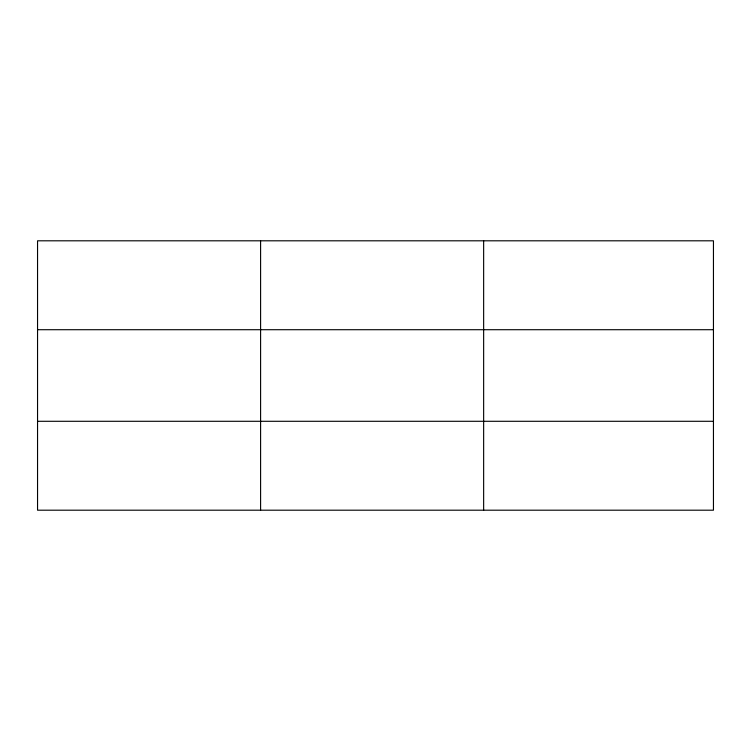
<?xml version="1.0" encoding="UTF-8"?>
<svg xmlns="http://www.w3.org/2000/svg" width="751" height="751" viewBox="0 0 751 751"><rect width="100%" height="100%" fill="white"/><g stroke="black" fill="none" stroke-linecap="round" stroke-linejoin="round"><path stroke-width="1.13" d="M260.597 510.192L260.597 240.808M483.644 510.192L483.644 240.808M713.45 421.292L713.45 510.192L37.55 510.192L37.55 240.808L713.45 240.808L713.45 421.292L37.55 421.292M37.55 329.708L713.45 329.708"/></g></svg>
